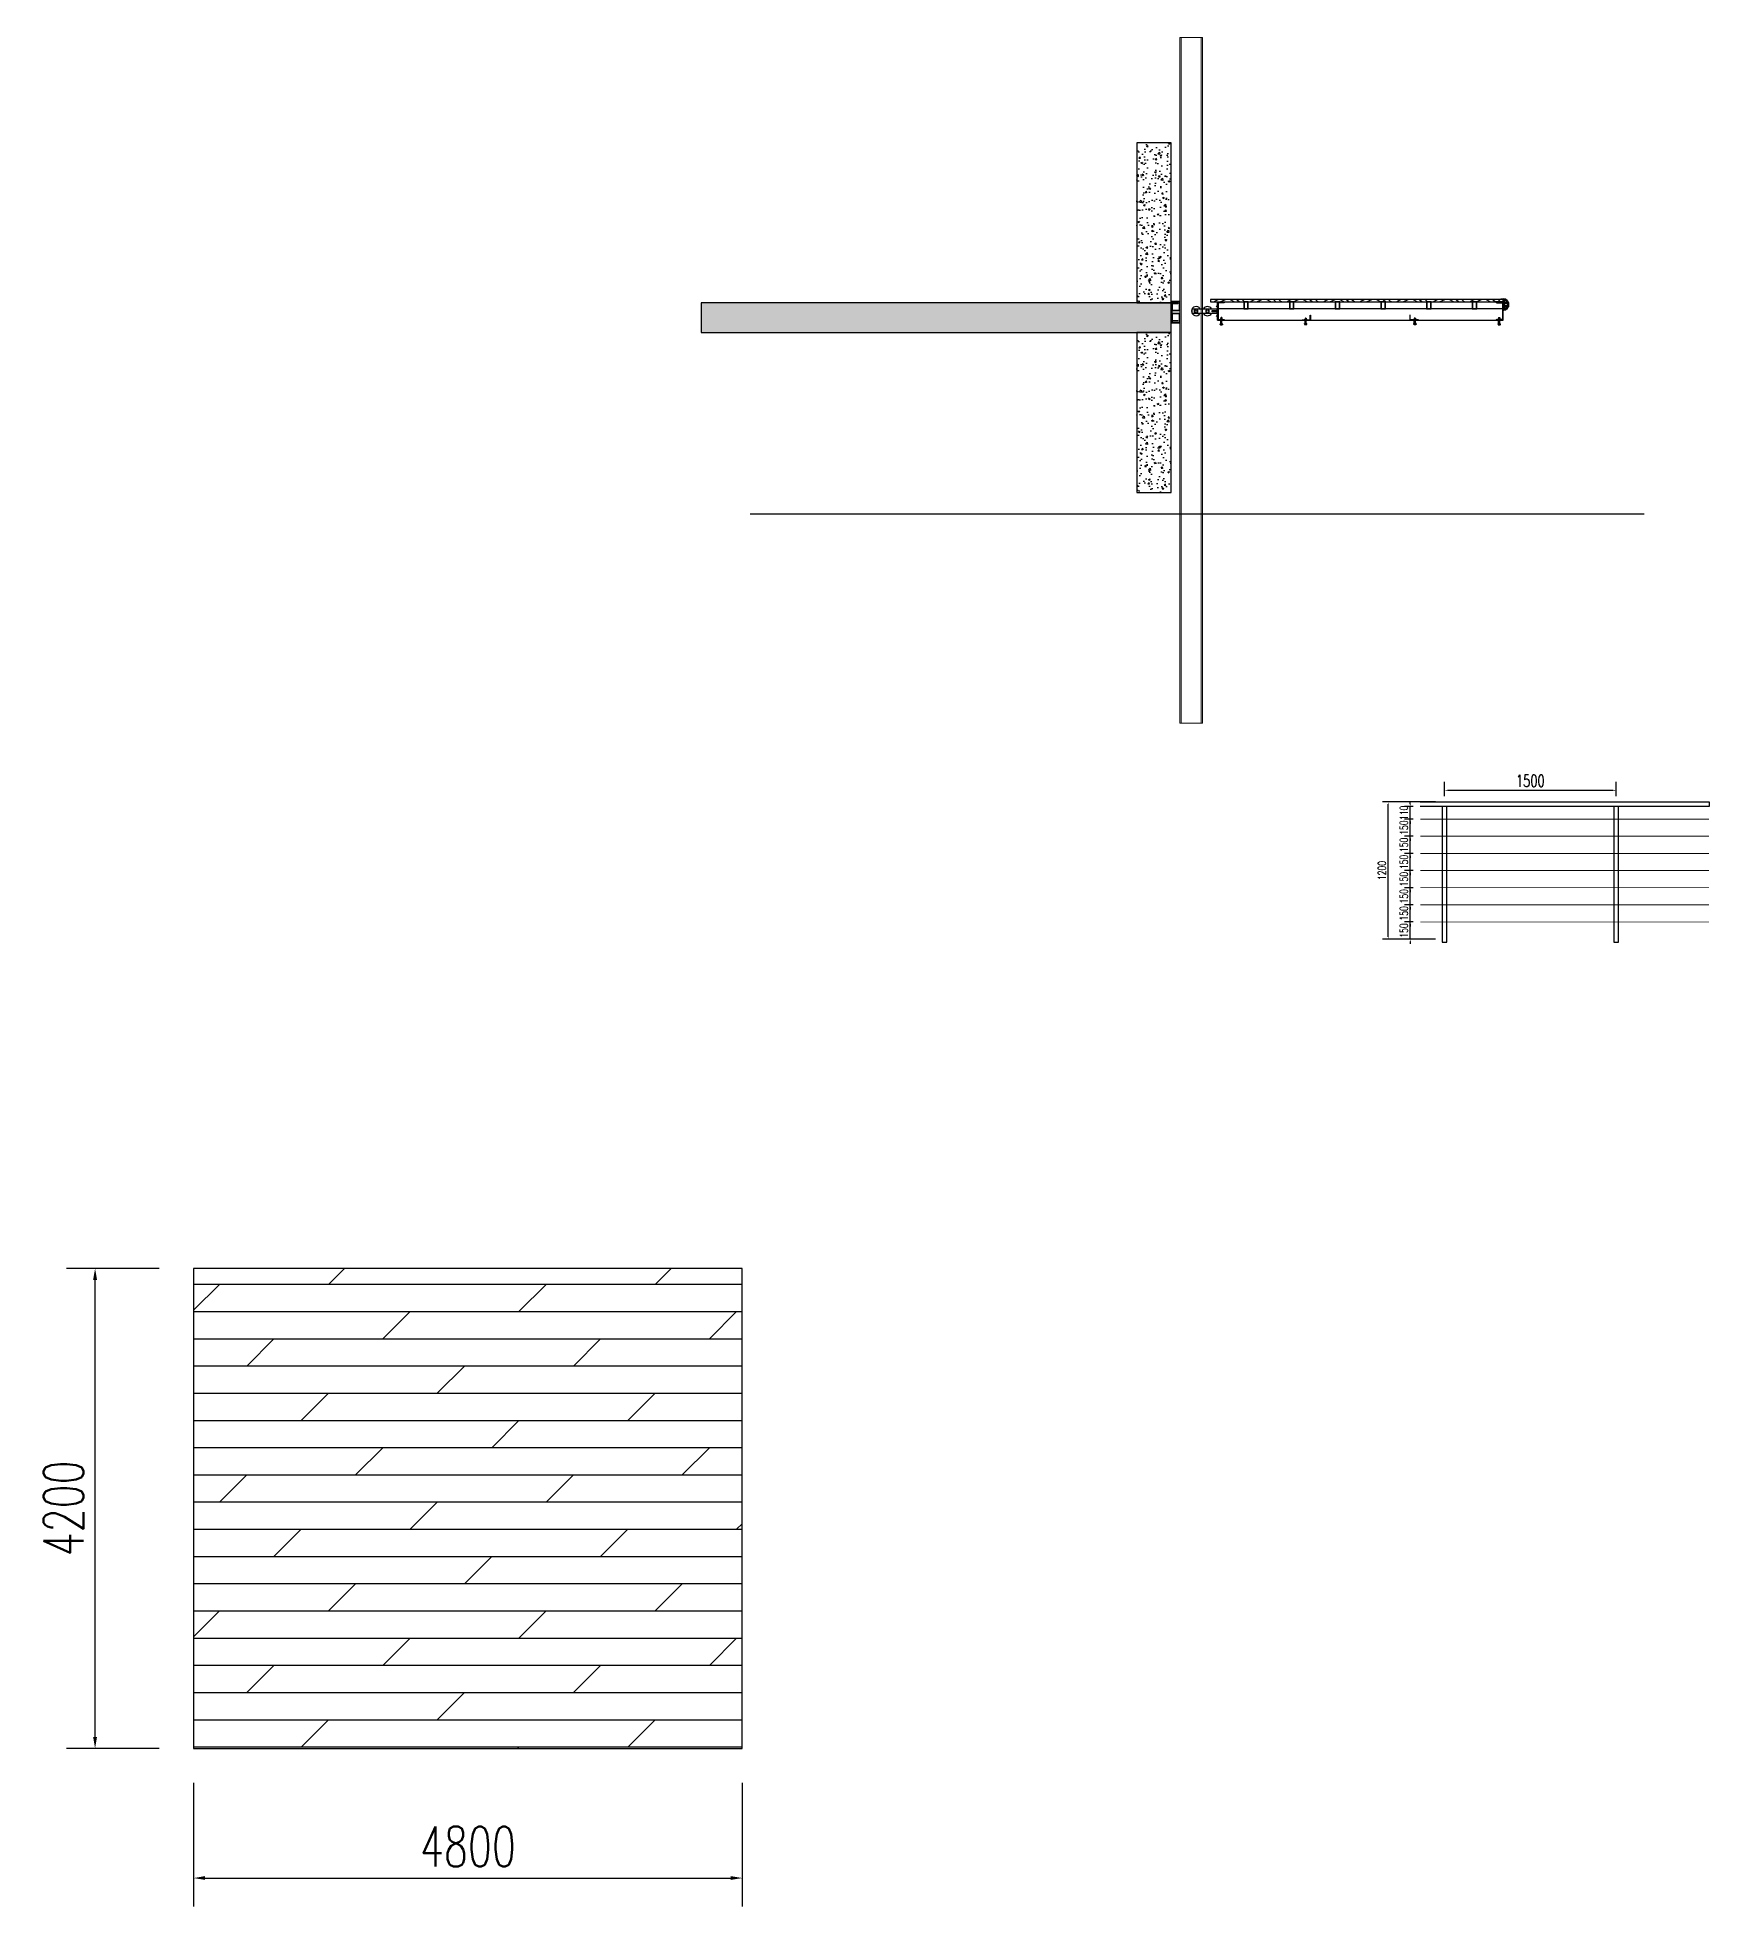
# Model space of a CAD drawing. Header units: millimetres. Extents: x -1871197 to -1180782, y 1281217 to 1543414.
# Drawn here: x -1290259 to -1275628, y 1447202 to 1463556 of the extents above; entities that cross this region are included whole.
import ezdxf

# ---------------------------------------------------------------- set-up
doc = ezdxf.new("R2010")
doc.units = ezdxf.units.MM
doc.header["$LTSCALE"] = 10
doc.layers.get('0').update_dxf_attribs({"linetype": 'CONTINUOUS'})
doc.layers.get('DEFPOINTS').update_dxf_attribs({"linetype": 'CONTINUOUS'})
for name, color, linetype in [('PUB_DIM', 3, 'CONTINUOUS'), ('W-_ANTICOLLISION防撞措施', 6, 'CONTINUOUS'), ('W-MOUNTING固定方式', 5, 'CONTINUOUS'), ('W-PLASTIC_RAILINGS塑木栏杆', 6, 'CONTINUOUS'), ('W-REVETMENT驳岸', 251, 'CONTINUOUS'), ('W-STEEL_FRAME钢架', 3, 'CONTINUOUS'), ('W-STEEL_KEEL钢龙骨', 5, 'CONTINUOUS'), ('W-WOOD_FLOOR木地板', 30, 'CONTINUOUS'), ('WALL', 9, 'CONTINUOUS'), ('螺栓', 146, 'CONTINUOUS'), ('钢', 172, 'CONTINUOUS')]:
    doc.layers.add(name, color=color, linetype=linetype)
doc.layers.add('文字标注', color=7, linetype='CONTINUOUS', lineweight=18)
doc.styles.add('STANDARD_T3', font='simplex.shx', dxfattribs={"width": 0.7, "bigfont": 'gbcbig.shx'})
doc.dimstyles.new('W&&100', dxfattribs={"dimtxt": 350, "dimasz": 100, "dimexe": 250, "dimexo": 300, "dimgap": 100, "dimtad": 1, "dimdec": 0, "dimzin": 0, "dimdsep": 46, "dimtxsty": 'STANDARD_T3', "dimcen": 0.09, "dimclrd": 1, "dimclre": 1, "dimclrt": 7, "dimazin": 2, "dimtfac": 1, "dimtdec": 0, "dimtix": 1, "dimtmove": 2, "dimatfit": 3, "dimfxl": 100, "dimtolj": 1, "dimtzin": 0, "dimarcsym": 0})
doc.dimstyles.new('W&&20', dxfattribs={"dimtxt": 70, "dimasz": 20, "dimexe": 50, "dimexo": 60, "dimgap": 20, "dimtad": 1, "dimdec": 0, "dimzin": 0, "dimdsep": 46, "dimtxsty": 'STANDARD_T3', "dimcen": 0.09, "dimclrd": 1, "dimclre": 1, "dimclrt": 7, "dimazin": 2, "dimtfac": 1, "dimtdec": 0, "dimtix": 1, "dimtmove": 2, "dimatfit": 3, "dimfxl": 100, "dimtolj": 1, "dimtzin": 0, "dimarcsym": 0})
doc.dimstyles.new('W&&30', dxfattribs={"dimtxt": 105, "dimasz": 30, "dimexe": 75, "dimexo": 90, "dimgap": 30, "dimtad": 1, "dimdec": 0, "dimzin": 0, "dimdsep": 46, "dimtxsty": 'STANDARD_T3', "dimcen": 0.09, "dimclrd": 1, "dimclre": 1, "dimclrt": 7, "dimazin": 2, "dimtfac": 1, "dimtdec": 0, "dimtix": 1, "dimtmove": 2, "dimatfit": 3, "dimfxl": 100, "dimtolj": 1, "dimtzin": 0, "dimarcsym": 0})
pattern_1 = [(50, (-2839399.39, -930477.64), (143.4520365, -12.550427), [15, -165]), (355, (-2839399.39, -930477.64), (-27.750267, 150.438427), [12, -132]), (100.4514, (-2839387.43, -930478.68), (115.7018763, 137.8879084), [12.748038, -140.2284224]), (46.1842, (-2839399.39, -930437.64), (213.44821, -33.103803), [22.5, -247.5]), (96.6356, (-2839381.6, -930440.4), (186.932541, 194.823574), [19.122058, -210.3426]), (351.1842, (-2839399.39, -930437.64), (186.932389, 194.82372), [18, -198]), (21, (-2839379.39, -930447.64), (119.3814104, -80.523778), [15, -165]), (326, (-2839379.39, -930447.64), (48.6630664, 145.030009), [12, -132]), (71.4514, (-2839369.44, -930454.35), (168.044526, 64.5060993), [12.748038, -140.2284224]), (37.5, (-2839399.39, -930477.636), (2.4319711, 66.5787708), [0, -130.4, 0, -134, 0, -132.5]), (7.5, (-2839399.39, -930477.636), (52.6139075, 78.8823424), [0, -76.4, 0, -127.4, 0, -50.5]), (327.5, (-2839443.99, -930477.636), (106.7644872, -4.5109743), [0, -50, 0, -156, 0, -207]), (317.5, (-2839463.99, -930477.64), (116.637234, 20.0209965), [0, -65, 0, -103.6, 0, -147])]

# ---------------------------------------------------------------- blocks, each defined once
blk = doc.blocks.new('ls1')
at = {"layer": '螺栓'}
for p, q in [((-3, 0), (-5, -1)), ((-10, -61), (-10, -55)), ((-10, -61), (-9, -62)), ((9, -62), (-9, -62)), ((10, -61), (9, -62)), ((10, -56), (10, -61))]:
    blk.add_line(p, q, dxfattribs=at)
for points in [[(-3, 0), (-3, -9)], [(3, 0), (-3, 0)], [(3, 0), (3, -9)], [(3, 0), (5, -1)], [(10, -14), (-10, -14)], [(-10, -14), (-10, -16)], [(10, -16), (-10, -16)], [(-10, -56), (10, -56), (10, -55), (-10, -55)], [(8, -14), (8, -9), (-8, -9), (-8, -14)], [(8, -56), (-8, -56)], [(-7, -62), (7, -62)], [(-5, -1), (-5, -9)], [(-5, -9), (-5, -14)], [(-5, -56), (-5, -16)], [(-5, -62), (-5, -56)], [(-3, -56), (-3, -16)], [(3, -56), (3, -16)], [(5, -1), (5, -9)], [(5, -14), (5, -9)], [(5, -56), (5, -16)], [(5, -56), (5, -62)], [(10, -16), (10, -14)]]:
    blk.add_lwpolyline(points, dxfattribs=at)
for points in [[(-7, -62), (-7, -62), (-6, -62), (-5, -62)], [(-5, -62), (-2, -61), (2, -61), (5, -62)], [(5, -62), (6, -62), (7, -62), (7, -62)]]:
    blk.add_open_spline(points, degree=3, dxfattribs=at)
blk = doc.blocks.new('ls2')
at = {"layer": '螺栓'}
for p, q in [((3, 0), (5, -1)), ((-10, -51), (-10, -56)), ((-10, -56), (-9, -57)), ((-9, -57), (9, -57)), ((10, -56), (9, -57)), ((10, -56), (10, -49))]:
    blk.add_line(p, q, dxfattribs=at)
for points in [[(-3, 0), (-5, -1)], [(-3, 0), (-3, -9)], [(-3, 0), (3, 0)], [(3, 0), (3, -9)], [(-10, -14), (10, -14)], [(-10, -16), (-10, -14)], [(-10, -16), (10, -16)], [(10, -51), (-10, -51), (-10, -49), (10, -49)], [(-8, -14), (-8, -9), (8, -9), (8, -14)], [(-8, -51), (8, -51)], [(7, -57), (-7, -57)], [(-5, -1), (-5, -9)], [(-5, -14), (-5, -9)], [(-5, -51), (-5, -16)], [(-5, -51), (-5, -57)], [(-3, -51), (-3, -16)], [(3, -51), (3, -16)], [(5, -1), (5, -9)], [(5, -9), (5, -14)], [(5, -51), (5, -16)], [(5, -57), (5, -51)], [(10, -14), (10, -16)]]:
    blk.add_lwpolyline(points, dxfattribs=at)
for points in [[(-5, -57), (-6, -56), (-7, -56), (-7, -56)], [(5, -57), (2, -56), (-2, -56), (-5, -57)], [(7, -56), (7, -56), (6, -56), (5, -57)]]:
    blk.add_open_spline(points, degree=3, dxfattribs=at)
blk = doc.blocks.new('*U59')
at = {"layer": 'W-STEEL_KEEL钢龙骨'}
for points in [[(-20, 30), (-20, -30), (20, -30), (20, 30)], [(-17, 27), (-17, -27), (17, -27), (17, 27)]]:
    blk.add_lwpolyline(points, close=True, dxfattribs=at)
blk = doc.blocks.new('*U60')
at = {"layer": 'W-STEEL_FRAME钢架', "color": 0, "linetype": 'ByBlock', "lineweight": -2, "transparency": 16777216}
for p in [(0, 0), (400, 0), (800, 0), (1200, 0), (1600, 0), (2000, 0)]:
    blk.add_blockref('*U59', p, dxfattribs=at)
blk = doc.blocks.new('huz')
at = {"layer": '钢'}
h = blk.add_hatch(color=256, dxfattribs=at)
h.dxf.hatch_style = 2
h.paths.add_polyline_path([(187, 10), (187, 0), (177, 0)])
h = blk.add_hatch(color=256, dxfattribs=at)
h.dxf.hatch_style = 2
h.paths.add_polyline_path([(187, -90), (187, -80), (177, -80)])
at = {"layer": 'PUB_DIM', "elevation": 0}
blk.add_lwpolyline([(142, -35), (182, -35), (182, -45), (142, -45)], close=True, dxfattribs=at)
at = {"layer": '钢', "lineweight": 0}
for points in [[(187, 10), (187, 0), (177, 0), (187, 10)], [(187, 10), (187, 0), (177, 0), (187, 10)], [(187, -90), (187, -80), (177, -80), (187, -90)], [(187, -90), (187, -80), (177, -80), (187, -90)]]:
    blk.add_lwpolyline(points, dxfattribs=at)
at = {"layer": '钢', "lineweight": 13}
for points in [[(187, 0), (177, 0), (187, 10), (187, 0)], [(187, -80), (177, -80), (187, -90), (187, -80)]]:
    blk.add_lwpolyline(points, dxfattribs=at)
at = {"layer": '钢'}
for points in [[(-33, -60), (-33, -20), (182, -20), (182, -60)], [(0, -57), (15, -49), (15, -31), (0, -23), (-15, -31), (-15, -49)], [(100, -57), (115, -49), (115, -31), (100, -23), (85, -31), (85, -49)]]:
    blk.add_lwpolyline(points, close=True, dxfattribs=at)
for centre in [(0, -40), (100, -40)]:
    blk.add_circle(centre, 11, dxfattribs=at)
for centre, start, end in [((0, -40), 30, 330), ((100, -40), 30, 150), ((100, -40), 210, 330)]:
    blk.add_arc(centre, 40, start, end, dxfattribs=at)
blk = doc.blocks.new('fzt')
at = {"layer": 'W-_ANTICOLLISION防撞措施'}
h = blk.add_hatch(dxfattribs=at)
h.set_pattern_fill('橡胶', color=256, scale=2)
h.set_pattern_definition([(45, (-674363.89, -1918351.2674), (-5.000000133, 5.000000133), []), (135, (-674352.758, -1918351.2674), (-5.000000133, -5.000000133), [1.6, -5.471068])])
h.paths.add_polyline_path([(20, -100, 1), (20, 0)])
h.paths.add_polyline_path([(30, -11, -0.201283), (55, -30), (30, -30)], flags=16)
h.paths.add_polyline_path([(30, -40), (59, -40, -0.127017), (59, -60), (30, -60)], flags=16)
h.paths.add_polyline_path([(30, -70), (55, -70, -0.201283), (30, -89)], flags=16)
for p, q in [((0, -5), (4, 0)), ((0, -3), (2, 0)), ((3, -5), (7, 0)), ((6, -5), (10, 0)), ((9, -5), (13, 0)), ((12, -5), (16, 0)), ((16, -5), (20, 0)), ((20, 0), (20, -100)), ((22, 0), (22, 0)), ((1, -2), (1, -1)), ((1, -4), (1, -4)), ((3, -1), (4, -2)), ((3, -3), (5, -4)), ((8, -2), (9, -3)), ((9, -4), (10, -5)), ((11, -1), (12, -2)), ((13, -3), (14, -4)), ((17, -3), (17, -4)), ((18, -5), (20, -3)), ((19, 0), (20, -1)), ((19, -4), (19, -4)), ((30, -11), (30, -30)), ((30, -30), (55, -30)), ((30, -40), (59, -40)), ((30, -40), (30, -60)), ((30, -60), (59, -60)), ((30, -70), (55, -70)), ((30, -70), (30, -89))]:
    blk.add_line(p, q, dxfattribs=at)
blk.add_lwpolyline([(20, -5), (0, -5), (0, 0), (20, 0)], close=True, dxfattribs=at)
for radius, start, end in [(50, 270, 90), (40, 30, 75.5225), (40, 284.4775, 330), (40, 345.5225, 14.4775)]:
    blk.add_arc((20, -50), radius, start, end, dxfattribs=at)
blk = doc.blocks.new('*D226')
at = {"layer": 'DEFPOINTS', "color": 0, "transparency": 16777216}
for p in [(-1278440, 1456867), (-1277967, 1456867, 0), (-1277967, 1455667, 0)]:
    blk.add_point(p, dxfattribs=at)
at = {"layer": 'W-PLASTIC_RAILINGS塑木栏杆', "color": 1, "lineweight": -2, "transparency": 16777216}
for p, q in [((-1278027, 1456867), (-1278490, 1456867)), ((-1278440, 1455687), (-1278440, 1456847)), ((-1278027, 1455667), (-1278490, 1455667))]:
    blk.add_line(p, q, dxfattribs=at)
at = {"layer": 'W-PLASTIC_RAILINGS塑木栏杆', "color": 1, "transparency": 16777216}
for points in [[(-1278443, 1456847), (-1278437, 1456847), (-1278440, 1456867)], [(-1278443, 1455687), (-1278437, 1455687), (-1278440, 1455667)]]:
    blk.add_solid(points, dxfattribs=at)
at = {"layer": 'W-PLASTIC_RAILINGS塑木栏杆', "color": 7, "transparency": 16777216, "insert": (-1278495, 1456267), "char_height": 70, "attachment_point": 5, "rotation": 90, "style": 'STANDARD_T3'}
blk.add_mtext('\\A1;1200', dxfattribs=at)
blk = doc.blocks.new('*D227')
at = {"layer": 'DEFPOINTS', "color": 0, "transparency": 16777216}
for p in [(-1276447, 1456969), (-1277947, 1456827, 0), (-1276447, 1456827, 0)]:
    blk.add_point(p, dxfattribs=at)
at = {"layer": 'W-REVETMENT驳岸', "color": 1, "lineweight": -2, "transparency": 16777216}
for p, q in [((-1277947, 1456917), (-1277947, 1457044)), ((-1276447, 1456917), (-1276447, 1457044)), ((-1277917, 1456969), (-1276477, 1456969))]:
    blk.add_line(p, q, dxfattribs=at)
at = {"layer": 'W-REVETMENT驳岸', "color": 1, "transparency": 16777216}
for points in [[(-1277917, 1456974), (-1277917, 1456964), (-1277947, 1456969)], [(-1276477, 1456974), (-1276477, 1456964), (-1276447, 1456969)]]:
    blk.add_solid(points, dxfattribs=at)
at = {"layer": 'W-REVETMENT驳岸', "color": 7, "transparency": 16777216, "insert": (-1277197, 1457052), "char_height": 105, "attachment_point": 5, "style": 'STANDARD_T3'}
blk.add_mtext('\\A1;1500', dxfattribs=at)
blk = doc.blocks.new('*U218')
at = {"layer": 'W-PLASTIC_RAILINGS塑木栏杆', "color": 5, "const_width": 8}
blk.add_lwpolyline([(-1264, 0), (1264, 0)], dxfattribs=at)
blk = doc.blocks.new('*U219')
at = {"color": 0, "linetype": 'ByBlock', "lineweight": -2, "transparency": 16777216}
for p in [(0, 900), (0, 750), (0, 600), (0, 450), (0, 300), (0, 150), (0, 0)]:
    blk.add_blockref('*U218', p, dxfattribs=at)
blk = doc.blocks.new('*D220')
at = {"layer": 'DEFPOINTS', "color": 0, "transparency": 16777216}
for p in [(-1278248, 1455817), (-1278161, 1455817), (-1278161, 1455667)]:
    blk.add_point(p, dxfattribs=at)
at = {"layer": 'W-PLASTIC_RAILINGS塑木栏杆', "color": 1, "lineweight": -2, "transparency": 16777216}
for p, q in [((-1278248, 1455837), (-1278248, 1455857)), ((-1278221, 1455817), (-1278298, 1455817)), ((-1278248, 1455667), (-1278248, 1455817)), ((-1278221, 1455667), (-1278298, 1455667)), ((-1278248, 1455647), (-1278248, 1455627))]:
    blk.add_line(p, q, dxfattribs=at)
at = {"layer": 'W-PLASTIC_RAILINGS塑木栏杆', "color": 1, "transparency": 16777216}
for points in [[(-1278251, 1455837), (-1278244, 1455837), (-1278248, 1455817)], [(-1278251, 1455647), (-1278244, 1455647), (-1278248, 1455667)]]:
    blk.add_solid(points, dxfattribs=at)
at = {"layer": 'W-PLASTIC_RAILINGS塑木栏杆', "color": 7, "transparency": 16777216, "insert": (-1278303, 1455742), "char_height": 70, "attachment_point": 5, "rotation": 90, "style": 'STANDARD_T3'}
blk.add_mtext('\\A1;150', dxfattribs=at)
blk = doc.blocks.new('*D228')
at = {"layer": 'DEFPOINTS', "color": 0, "transparency": 16777216}
for p in [(-1278248, 1455967), (-1278161, 1455967, 0), (-1278161, 1455817, 0)]:
    blk.add_point(p, dxfattribs=at)
at = {"layer": 'W-PLASTIC_RAILINGS塑木栏杆', "color": 1, "lineweight": -2, "transparency": 16777216}
for p, q in [((-1278221, 1455967), (-1278298, 1455967)), ((-1278248, 1455987), (-1278248, 1456007)), ((-1278248, 1455817), (-1278248, 1455967)), ((-1278221, 1455817), (-1278298, 1455817)), ((-1278248, 1455797), (-1278248, 1455777))]:
    blk.add_line(p, q, dxfattribs=at)
at = {"layer": 'W-PLASTIC_RAILINGS塑木栏杆', "color": 1, "transparency": 16777216}
for points in [[(-1278251, 1455987), (-1278244, 1455987), (-1278248, 1455967)], [(-1278251, 1455797), (-1278244, 1455797), (-1278248, 1455817)]]:
    blk.add_solid(points, dxfattribs=at)
at = {"layer": 'W-PLASTIC_RAILINGS塑木栏杆', "color": 7, "transparency": 16777216, "insert": (-1278303, 1455892), "char_height": 70, "attachment_point": 5, "rotation": 90, "style": 'STANDARD_T3'}
blk.add_mtext('\\A1;150', dxfattribs=at)
blk = doc.blocks.new('*D229')
at = {"layer": 'DEFPOINTS', "color": 0, "transparency": 16777216}
for p in [(-1278248, 1456117), (-1278161, 1456117, 0), (-1278161, 1455967, 0)]:
    blk.add_point(p, dxfattribs=at)
at = {"layer": 'W-PLASTIC_RAILINGS塑木栏杆', "color": 1, "lineweight": -2, "transparency": 16777216}
for p, q in [((-1278221, 1456117), (-1278298, 1456117)), ((-1278248, 1456137), (-1278248, 1456157)), ((-1278248, 1455967), (-1278248, 1456117)), ((-1278221, 1455967), (-1278298, 1455967)), ((-1278248, 1455947), (-1278248, 1455927))]:
    blk.add_line(p, q, dxfattribs=at)
at = {"layer": 'W-PLASTIC_RAILINGS塑木栏杆', "color": 1, "transparency": 16777216}
for points in [[(-1278251, 1456137), (-1278244, 1456137), (-1278248, 1456117)], [(-1278251, 1455947), (-1278244, 1455947), (-1278248, 1455967)]]:
    blk.add_solid(points, dxfattribs=at)
at = {"layer": 'W-PLASTIC_RAILINGS塑木栏杆', "color": 7, "transparency": 16777216, "insert": (-1278303, 1456042), "char_height": 70, "attachment_point": 5, "rotation": 90, "style": 'STANDARD_T3'}
blk.add_mtext('\\A1;150', dxfattribs=at)
blk = doc.blocks.new('*D221')
at = {"layer": 'DEFPOINTS', "color": 0, "transparency": 16777216}
for p in [(-1278248, 1456267), (-1278161, 1456267, 0), (-1278161, 1456117, 0)]:
    blk.add_point(p, dxfattribs=at)
at = {"layer": 'W-PLASTIC_RAILINGS塑木栏杆', "color": 1, "lineweight": -2, "transparency": 16777216}
for p, q in [((-1278221, 1456267), (-1278298, 1456267)), ((-1278248, 1456287), (-1278248, 1456307)), ((-1278248, 1456117), (-1278248, 1456267)), ((-1278221, 1456117), (-1278298, 1456117)), ((-1278248, 1456097), (-1278248, 1456077))]:
    blk.add_line(p, q, dxfattribs=at)
at = {"layer": 'W-PLASTIC_RAILINGS塑木栏杆', "color": 1, "transparency": 16777216}
for points in [[(-1278251, 1456287), (-1278244, 1456287), (-1278248, 1456267)], [(-1278251, 1456097), (-1278244, 1456097), (-1278248, 1456117)]]:
    blk.add_solid(points, dxfattribs=at)
at = {"layer": 'W-PLASTIC_RAILINGS塑木栏杆', "color": 7, "transparency": 16777216, "insert": (-1278303, 1456192), "char_height": 70, "attachment_point": 5, "rotation": 90, "style": 'STANDARD_T3'}
blk.add_mtext('\\A1;150', dxfattribs=at)
blk = doc.blocks.new('*D222')
at = {"layer": 'DEFPOINTS', "color": 0, "transparency": 16777216}
for p in [(-1278248, 1456417), (-1278161, 1456417, 0), (-1278161, 1456267, 0)]:
    blk.add_point(p, dxfattribs=at)
at = {"layer": 'W-PLASTIC_RAILINGS塑木栏杆', "color": 1, "lineweight": -2, "transparency": 16777216}
for p, q in [((-1278221, 1456417), (-1278298, 1456417)), ((-1278248, 1456437), (-1278248, 1456457)), ((-1278248, 1456267), (-1278248, 1456417)), ((-1278221, 1456267), (-1278298, 1456267)), ((-1278248, 1456247), (-1278248, 1456227))]:
    blk.add_line(p, q, dxfattribs=at)
at = {"layer": 'W-PLASTIC_RAILINGS塑木栏杆', "color": 1, "transparency": 16777216}
for points in [[(-1278251, 1456437), (-1278244, 1456437), (-1278248, 1456417)], [(-1278251, 1456247), (-1278244, 1456247), (-1278248, 1456267)]]:
    blk.add_solid(points, dxfattribs=at)
at = {"layer": 'W-PLASTIC_RAILINGS塑木栏杆', "color": 7, "transparency": 16777216, "insert": (-1278303, 1456342), "char_height": 70, "attachment_point": 5, "rotation": 90, "style": 'STANDARD_T3'}
blk.add_mtext('\\A1;150', dxfattribs=at)
blk = doc.blocks.new('*D223')
at = {"layer": 'DEFPOINTS', "color": 0, "transparency": 16777216}
for p in [(-1278248, 1456567), (-1278161, 1456567, 0), (-1278161, 1456417, 0)]:
    blk.add_point(p, dxfattribs=at)
at = {"layer": 'W-PLASTIC_RAILINGS塑木栏杆', "color": 1, "lineweight": -2, "transparency": 16777216}
for p, q in [((-1278221, 1456567), (-1278298, 1456567)), ((-1278248, 1456587), (-1278248, 1456607)), ((-1278248, 1456417), (-1278248, 1456567)), ((-1278221, 1456417), (-1278298, 1456417)), ((-1278248, 1456397), (-1278248, 1456377))]:
    blk.add_line(p, q, dxfattribs=at)
at = {"layer": 'W-PLASTIC_RAILINGS塑木栏杆', "color": 1, "transparency": 16777216}
for points in [[(-1278251, 1456587), (-1278244, 1456587), (-1278248, 1456567)], [(-1278251, 1456397), (-1278244, 1456397), (-1278248, 1456417)]]:
    blk.add_solid(points, dxfattribs=at)
at = {"layer": 'W-PLASTIC_RAILINGS塑木栏杆', "color": 7, "transparency": 16777216, "insert": (-1278303, 1456492), "char_height": 70, "attachment_point": 5, "rotation": 90, "style": 'STANDARD_T3'}
blk.add_mtext('\\A1;150', dxfattribs=at)
blk = doc.blocks.new('*D224')
at = {"layer": 'DEFPOINTS', "color": 0, "transparency": 16777216}
for p in [(-1278248, 1456717), (-1278161, 1456717, 0), (-1278161, 1456567, 0)]:
    blk.add_point(p, dxfattribs=at)
at = {"layer": 'W-PLASTIC_RAILINGS塑木栏杆', "color": 1, "lineweight": -2, "transparency": 16777216}
for p, q in [((-1278221, 1456717), (-1278298, 1456717)), ((-1278248, 1456737), (-1278248, 1456757)), ((-1278248, 1456567), (-1278248, 1456717)), ((-1278221, 1456567), (-1278298, 1456567)), ((-1278248, 1456547), (-1278248, 1456527))]:
    blk.add_line(p, q, dxfattribs=at)
at = {"layer": 'W-PLASTIC_RAILINGS塑木栏杆', "color": 1, "transparency": 16777216}
for points in [[(-1278251, 1456737), (-1278244, 1456737), (-1278248, 1456717)], [(-1278251, 1456547), (-1278244, 1456547), (-1278248, 1456567)]]:
    blk.add_solid(points, dxfattribs=at)
at = {"layer": 'W-PLASTIC_RAILINGS塑木栏杆', "color": 7, "transparency": 16777216, "insert": (-1278303, 1456642), "char_height": 70, "attachment_point": 5, "rotation": 90, "style": 'STANDARD_T3'}
blk.add_mtext('\\A1;150', dxfattribs=at)
blk = doc.blocks.new('*D225')
at = {"layer": 'DEFPOINTS', "color": 0, "transparency": 16777216}
for p in [(-1278248, 1456827), (-1278161, 1456827, 0), (-1278161, 1456717, 0)]:
    blk.add_point(p, dxfattribs=at)
at = {"layer": 'W-PLASTIC_RAILINGS塑木栏杆', "color": 1, "lineweight": -2, "transparency": 16777216}
for p, q in [((-1278248, 1456847), (-1278248, 1456867)), ((-1278221, 1456827), (-1278298, 1456827)), ((-1278221, 1456717), (-1278298, 1456717)), ((-1278248, 1456717), (-1278248, 1456827)), ((-1278248, 1456697), (-1278248, 1456677))]:
    blk.add_line(p, q, dxfattribs=at)
at = {"layer": 'W-PLASTIC_RAILINGS塑木栏杆', "color": 1, "transparency": 16777216}
for points in [[(-1278251, 1456847), (-1278244, 1456847), (-1278248, 1456827)], [(-1278251, 1456697), (-1278244, 1456697), (-1278248, 1456717)]]:
    blk.add_solid(points, dxfattribs=at)
at = {"layer": 'W-PLASTIC_RAILINGS塑木栏杆', "color": 7, "transparency": 16777216, "insert": (-1278303, 1456772), "char_height": 70, "attachment_point": 5, "rotation": 90, "style": 'STANDARD_T3'}
blk.add_mtext('\\A1;110', dxfattribs=at)
blk = doc.blocks.new('*D389')
at = {"layer": 'DEFPOINTS', "color": 0, "transparency": 16777216}
for p in [(-1288892, 1448586), (-1284092, 1448586), (-1284092, 1447452)]:
    blk.add_point(p, dxfattribs=at)
at = {"layer": '文字标注', "color": 1, "lineweight": -2, "transparency": 16777216}
for p, q in [((-1288892, 1448286), (-1288892, 1447202)), ((-1284092, 1448286), (-1284092, 1447202)), ((-1288792, 1447452), (-1284192, 1447452))]:
    blk.add_line(p, q, dxfattribs=at)
at = {"layer": '文字标注', "color": 1, "transparency": 16777216}
for points in [[(-1288792, 1447469), (-1288792, 1447436), (-1288892, 1447452)], [(-1284192, 1447469), (-1284192, 1447436), (-1284092, 1447452)]]:
    blk.add_solid(points, dxfattribs=at)
at = {"layer": '文字标注', "color": 7, "transparency": 16777216, "insert": (-1286492, 1447727), "char_height": 350, "attachment_point": 5, "style": 'STANDARD_T3'}
blk.add_mtext('\\A1;4800', dxfattribs=at)
blk = doc.blocks.new('*D390')
at = {"layer": 'DEFPOINTS', "color": 0, "transparency": 16777216}
for p in [(-1289754, 1452786), (-1288892, 1452786), (-1288892, 1448586)]:
    blk.add_point(p, dxfattribs=at)
at = {"layer": '文字标注', "color": 1, "lineweight": -2, "transparency": 16777216}
for p, q in [((-1289192, 1452786), (-1290004, 1452786)), ((-1289754, 1448686), (-1289754, 1452686)), ((-1289192, 1448586), (-1290004, 1448586))]:
    blk.add_line(p, q, dxfattribs=at)
at = {"layer": '文字标注', "color": 1, "transparency": 16777216}
for points in [[(-1289771, 1452686), (-1289737, 1452686), (-1289754, 1452786)], [(-1289771, 1448686), (-1289737, 1448686), (-1289754, 1448586)]]:
    blk.add_solid(points, dxfattribs=at)
at = {"layer": '文字标注', "color": 7, "transparency": 16777216, "insert": (-1290029, 1450686), "char_height": 350, "attachment_point": 5, "rotation": 90, "style": 'STANDARD_T3'}
blk.add_mtext('\\A1;4200', dxfattribs=at)

msp = doc.modelspace()

# ---------------------------------------------------------------- hatches: boundary and pattern name
at = {"layer": 'W-WOOD_FLOOR木地板'}
h = msp.add_hatch(dxfattribs=at)
h.set_pattern_fill('木纹01', color=256, scale=80)
h.set_pattern_definition([(0, (-2873910.8, -941486.5), (320, 320), [16, -304]), (0, (-2874134.8, -941454.5), (320, 320), [32, -288]), (0, (-2873926.8, -941438.5), (320, 320), [16, -304]), (0, (-2874118.8, -941406.5), (320, 320), [16, -304]), (0, (-2873926.8, -941390.5), (320, 320), [16, -304]), (0, (-2874102.8, -941374.5), (320, 320), [16, -304]), (0, (-2873926.8, -941358.5), (320, 320), [16, -304]), (0, (-2874102.8, -941326.5), (320, 320), [16, -176, 16, -112]), (0, (-2874102.8, -941294.5), (320, 320), [32, -160, 16, -112]), (0, (-2874118.8, -941246.5), (320, 320), [16, -48, 16, -128, 16, -96]), (0, (-2874134.8, -941214.5), (320, 320), [16, -64, 32, -208]), (0, (-2873926.8, -941198.5), (320, 320), [16, -304]), (0, (-2874134.8, -941182.5), (320, 320), [16, -80, 16, -208]), (45, (-2874166.8, -941486.5), (0, 320), [45.25472, -407.29362]), (45, (-2873894.8, -941486.5), (0, 320), [90.509664, -362.038676]), (45, (-2873894.8, -941326.5), (0, 320), [22.6272, -429.92114]), (45, (-2874166.8, -941294.5), (0, 320), [67.88224, -384.6661]), (45, (-2873894.8, -941294.5), (0, 320), [113.137088, -339.411252]), (45, (-2873894.8, -941246.5), (0, 320), [67.88224, -384.6661]), (315, (-2873958.8, -941214.5), (320, -7e-14), [22.6272, -429.92114]), (315, (-2874070.8, -941470.5), (320, -7e-14), [45.25472, -407.29362]), (315, (-2874054.8, -941342.5), (320, -7e-14), [45.25472, -407.29362]), (315, (-2873958.8, -941406.5), (320, -7e-14), [45.25472, -407.29362]), (315, (-2873974.8, -941278.5), (320, -7e-14), [45.25472, -407.29362]), (315, (-2873958.8, -941246.5), (320, -7e-14), [67.88224, -384.6661]), (315, (-2874038.8, -941438.5), (320, -7e-14), [67.88224, -384.6661]), (315, (-2873990.8, -941422.5), (320, -7e-14), [67.88224, -384.6661]), (315, (-2874038.8, -941310.5), (320, -7e-14), [67.88224, -384.6661]), (315, (-2874006.8, -941294.5), (320, -7e-14), [67.88224, -384.6661]), (26.565051, (-2874150.8, -941422.5), (320, 1e-07), [35.777085, -679.764666]), (26.565051, (-2873910.8, -941438.5), (320, 1e-07), [143.108352, -572.4334]), (26.565051, (-2873910.8, -941390.5), (320, 1e-07), [143.108352, -572.4334]), (26.565051, (-2873910.8, -941358.5), (320, 1e-07), [143.10848, -214.4, 71.5552, -286.478073]), (26.565051, (-2873878.8, -941310.5), (320, 1e-07), [35.777085, -679.764666]), (26.565051, (-2874166.8, -941198.5), (320, 1e-07), [35.777085, -679.764666]), (26.565051, (-2873910.8, -941198.5), (320, 1e-07), [71.554176, -643.987577]), (333.434949, (-2873990.8, -941486.5), (320, -1e-07), [71.554176, -643.987577]), (333.434949, (-2874102.8, -941406.5), (320, -1e-07), [71.554176, -643.987577]), (333.434949, (-2874102.8, -941454.5), (320, -1e-07), [35.777085, -679.763577]), (333.434949, (-2874086.8, -941374.5), (320, -1e-07), [107.331264, -608.21049]), (333.434949, (-2874022.8, -941374.5), (320, -1e-07), [71.554176, -643.987577]), (333.434949, (-2873990.8, -941358.5), (320, -1e-07), [71.554176, -643.987577]), (333.434949, (-2874086.8, -941326.5), (320, -1e-07), [35.777085, -679.763577]), (333.434949, (-2874070.8, -941294.5), (320, -1e-07), [35.777085, -679.763577]), (333.434949, (-2873942.8, -941230.5), (320, -1e-07), [35.777085, -679.763577]), (333.434949, (-2873958.8, -941342.5), (320, -1e-07), [35.777085, -679.763577]), (333.434949, (-2874102.8, -941246.5), (320, -1e-07), [107.331264, -608.21049]), (333.434949, (-2874118.8, -941214.5), (320, -1e-07), [71.554176, -643.987577]), (333.434949, (-2873942.8, -941310.5), (320, -1e-07), [35.776, -321.984, 35.776, -322.005753]), (333.434949, (-2874038.8, -941246.5), (320, -1e-07), [71.554176, -643.987577]), (333.434949, (-2874022.8, -941214.5), (320, -1e-07), [71.554176, -643.987577]), (333.434949, (-2874118.8, -941182.5), (320, -1e-07), [71.554176, -643.987577]), (333.434949, (-2874022.8, -941182.5), (320, -1e-07), [71.554176, -643.987577])])
h.paths.add_polyline_path([(-1279994.7, 1461264.5), (-1279994.7, 1461241.5), (-1277434.7, 1461241.5), (-1277434.7, 1461264.5)])
h = msp.add_hatch(dxfattribs=at)
h.set_pattern_fill('DOLMIT', color=256, scale=300)
h.set_pattern_definition([(0, (-2900993.28, -1010255.28), (0, 238.122618), []), (45, (-2900993.3, -1010255.3), (-476.24491, 476.24491), [336.75638, -673.512])])
h.paths.add_polyline_path([(-1288892, 1448586.2), (-1284092, 1448586.2), (-1284092, 1452786.2), (-1288892, 1452786.2)])
at = {"layer": 'WALL'}
h = msp.add_hatch(dxfattribs=at)
h.set_pattern_fill('混凝土', color=256, scale=20)
h.set_pattern_definition(pattern_1)
h.paths.add_polyline_path([(-1280640.6, 1461233), (-1280340.6, 1461233), (-1280340.6, 1462633), (-1280640.6, 1462633)])
h = msp.add_hatch(dxfattribs=at)
h.set_pattern_fill('混凝土', color=256, scale=20)
h.set_pattern_definition(pattern_1)
h.paths.add_polyline_path([(-1280340.6, 1461233), (-1284451.1, 1461233), (-1284451.1, 1460974.2), (-1280340.6, 1460974.2)])
h = msp.add_hatch(dxfattribs=at)
h.set_pattern_fill('混凝土', color=256, scale=20)
h.set_pattern_definition([(50, (-2839399.39, -932136.46), (143.4520365, -12.550427), [15, -165]), (355, (-2839399.39, -932136.46), (-27.750267, 150.438427), [12, -132]), (100.4514, (-2839387.43, -932137.51), (115.7018763, 137.8879084), [12.748038, -140.2284224]), (46.1842, (-2839399.39, -932096.46), (213.44821, -33.103803), [22.5, -247.5]), (96.6356, (-2839381.6, -932099.22), (186.932541, 194.823574), [19.122058, -210.3426]), (351.1842, (-2839399.39, -932096.46), (186.932389, 194.82372), [18, -198]), (21, (-2839379.39, -932106.46), (119.3814104, -80.523778), [15, -165]), (326, (-2839379.39, -932106.46), (48.6630664, 145.030009), [12, -132]), (71.4514, (-2839369.44, -932113.17), (168.044526, 64.5060993), [12.748038, -140.2284224]), (37.5, (-2839399.39, -932136.46), (2.4319711, 66.5787708), [0, -130.4, 0, -134, 0, -132.5]), (7.5, (-2839399.39, -932136.46), (52.6139075, 78.8823424), [0, -76.4, 0, -127.4, 0, -50.5]), (327.5, (-2839443.99, -932136.46), (106.7644872, -4.5109743), [0, -50, 0, -156, 0, -207]), (317.5, (-2839463.99, -932136.46), (116.637234, 20.0209965), [0, -65, 0, -103.6, 0, -147])])
h.paths.add_polyline_path([(-1280640.6, 1459574.2), (-1280340.6, 1459574.2), (-1280340.6, 1460974.2), (-1280640.6, 1460974.2)])

# ---------------------------------------------------------------- linework, layer by layer
at = {"lineweight": 13}
for points in [[(-1280264.1, 1463556.4), (-1280064.3, 1463556.4), (-1280064.3, 1457556.4), (-1280264.1, 1457556.4), (-1280264.1, 1463556.4)], [(-1280252.2, 1463556.4), (-1280076.2, 1463556.4), (-1280076.2, 1457556.4), (-1280252.2, 1457556.4), (-1280252.2, 1463556.4)]]:
    msp.add_lwpolyline(points, dxfattribs=at)
at = {"layer": 'W-MOUNTING固定方式'}
for points in [[(-1279122.1, 1461126.5), (-1279119.1, 1461126.5), (-1279119.1, 1461081.5), (-1279194.1, 1461081.5), (-1279194.1, 1461084.5), (-1279191.1, 1461084.5), (-1279122.1, 1461084.5), (-1279122.1, 1461123.5)], [(-1278247.4, 1461126.5), (-1278250.4, 1461126.5), (-1278250.4, 1461081.5), (-1278175.4, 1461081.5), (-1278175.4, 1461084.5), (-1278178.4, 1461084.5), (-1278247.4, 1461084.5), (-1278247.4, 1461123.5)]]:
    msp.add_lwpolyline(points, close=True, dxfattribs=at)
at = {"layer": 'W-PLASTIC_RAILINGS塑木栏杆', "elevation": 0}
msp.add_lwpolyline([(-1278160.6, 1456866.9), (-1275632.4, 1456866.9), (-1275632.4, 1456826.9), (-1278160.6, 1456826.9)], dxfattribs=at)
for points in [[(-1277966.9, 1455638.9), (-1277926.9, 1455638.9), (-1277926.9, 1456826.9), (-1277966.9, 1456826.9)], [(-1276466.9, 1455638.9), (-1276426.9, 1455638.9), (-1276426.9, 1456826.9), (-1276466.9, 1456826.9)]]:
    msp.add_lwpolyline(points, close=True, dxfattribs=at)
at = {"layer": 'W-STEEL_FRAME钢架'}
for points in [[(-1280284.1, 1461079.5, -0.3203148), (-1280277.6, 1461073), (-1280340.6, 1461073), (-1280340.6, 1461233), (-1280277.6, 1461233, -0.3203148), (-1280284.1, 1461226.5), (-1280332.2, 1461226.5, 0.3850242), (-1280334.1, 1461224.3), (-1280334.1, 1461081.7, 0.3850242), (-1280332.2, 1461079.5), (-1280284.1, 1461079.5)], [(-1279878.2, 1461088, -0.3203148), (-1279871.7, 1461081.5), (-1279934.7, 1461081.5), (-1279934.7, 1461241.5), (-1279871.7, 1461241.5, -0.3203148), (-1279878.2, 1461235), (-1279926.3, 1461235, 0.3850242), (-1279928.2, 1461232.8), (-1279928.2, 1461090.2, 0.3850242), (-1279926.3, 1461088), (-1279878.2, 1461088)], [(-1277491.2, 1461088, 0.3203148), (-1277497.7, 1461081.5), (-1277434.7, 1461081.5), (-1277434.7, 1461241.5), (-1277497.7, 1461241.5, 0.3203148), (-1277491.2, 1461235), (-1277443.1, 1461235, -0.3850242), (-1277441.2, 1461232.8), (-1277441.2, 1461090.2, -0.3850242), (-1277443.1, 1461088), (-1277491.2, 1461088)]]:
    msp.add_lwpolyline(points, format="xyb", dxfattribs=at)
for points in [[(-1280334.1, 1461166.5), (-1280264.1, 1461166.5), (-1280264.1, 1461246.5), (-1280334.1, 1461246.5)], [(-1280334.1, 1461059.5), (-1280264.1, 1461059.5), (-1280264.1, 1461139.5), (-1280334.1, 1461139.5)], [(-1280331.1, 1461169.5), (-1280267.1, 1461169.5), (-1280267.1, 1461243.5), (-1280331.1, 1461243.5)], [(-1280331.1, 1461062.5), (-1280267.1, 1461062.5), (-1280267.1, 1461136.5), (-1280331.1, 1461136.5)], [(-1279934.7, 1461081.5), (-1277434.7, 1461081.5), (-1277434.7, 1461181.5), (-1279934.7, 1461181.5)], [(-1288892, 1448586.2), (-1284092, 1448586.2), (-1284092, 1452786.2), (-1288892, 1452786.2)]]:
    msp.add_lwpolyline(points, close=True, dxfattribs=at)
at = {"layer": 'W-WOOD_FLOOR木地板'}
msp.add_lwpolyline([(-1279994.7, 1461241.5), (-1277434.7, 1461241.5), (-1277434.7, 1461264.5), (-1279994.7, 1461264.5)], close=True, dxfattribs=at)
at = {"layer": 'WALL'}
msp.add_line((-1284022.1, 1459387.7), (-1276201.5, 1459387.7), dxfattribs=at)
for points in [[(-1280640.6, 1461233), (-1280340.6, 1461233), (-1280340.6, 1462633), (-1280640.6, 1462633)], [(-1280340.6, 1461233), (-1284451.1, 1461233), (-1284451.1, 1460974.2), (-1280340.6, 1460974.2)], [(-1280640.6, 1459574.2), (-1280340.6, 1459574.2), (-1280340.6, 1460974.2), (-1280640.6, 1460974.2)]]:
    msp.add_lwpolyline(points, close=True, dxfattribs=at)

# ---------------------------------------------------------------- block references
for name, p in [('fzt', (-1277454.7, 1461269.5)), ('*U219', (-1276896.5, 1455816.9, 0))]:
    msp.add_blockref(name, p)
at = {"layer": 'W-STEEL_FRAME钢架'}
for name, p in [('ls1', (-1279900, 1461104.3)), ('*U60', (-1279684.7, 1461211.5)), ('ls2', (-1279162.4, 1461100.8))]:
    msp.add_blockref(name, p, dxfattribs=at)
at = {"layer": 'W-STEEL_FRAME钢架', "xscale": -1}
for name, p in [('ls2', (-1278207.1, 1461100.8)), ('ls1', (-1277469.4, 1461104.3))]:
    msp.add_blockref(name, p, dxfattribs=at)
at = {"layer": 'W-WOOD_FLOOR木地板'}
msp.add_blockref('huz', (-1280121.7, 1461201.5), dxfattribs=at)

# ---------------------------------------------------------------- dimensions: what is measured, and where the dimension line sits
at = {"layer": 'W-PLASTIC_RAILINGS塑木栏杆'}
for base, p1, p2, picture, middle in [((-1278440, 1456866.9, 0), (-1277966.9, 1455666.9, 0), (-1277966.9, 1456866.9, 0), '*D226', (-1278495, 1456266.9, 0)), ((-1278247.7, 1456826.9), (-1278160.6, 1456716.9, 0), (-1278160.6, 1456826.9, 0), '*D225', (-1278302.7, 1456771.9)), ((-1278247.7, 1456716.9), (-1278160.6, 1456566.9, 0), (-1278160.6, 1456716.9, 0), '*D224', (-1278302.7, 1456641.9)), ((-1278247.7, 1456566.9), (-1278160.6, 1456416.9, 0), (-1278160.6, 1456566.9, 0), '*D223', (-1278302.7, 1456491.9)), ((-1278247.7, 1456416.9), (-1278160.6, 1456266.9, 0), (-1278160.6, 1456416.9, 0), '*D222', (-1278302.7, 1456341.9)), ((-1278247.7, 1456266.9), (-1278160.6, 1456116.9, 0), (-1278160.6, 1456266.9, 0), '*D221', (-1278302.7, 1456191.9)), ((-1278247.7, 1456116.9), (-1278160.6, 1455966.9, 0), (-1278160.6, 1456116.9, 0), '*D229', (-1278302.7, 1456041.9)), ((-1278247.7, 1455966.9), (-1278160.6, 1455816.9, 0), (-1278160.6, 1455966.9, 0), '*D228', (-1278302.7, 1455891.9)), ((-1278247.7, 1455816.9, 0), (-1278160.6, 1455666.9, 0), (-1278160.6, 1455816.9, 0), '*D220', (-1278302.7, 1455741.9, 0))]:
    dim = msp.add_linear_dim(base=base, p1=p1, p2=p2, angle=90, dimstyle='W&&20', dxfattribs=at)
    dim.commit()
    dim.dimension.update_dxf_attribs({"geometry": picture, "text_midpoint": middle})
at = {"layer": 'W-REVETMENT驳岸', "color": 7, "true_color": 0xffffff}
dim = msp.add_linear_dim(base=(-1276446.9, 1456969.3, 0), p1=(-1277946.9, 1456826.9, 0), p2=(-1276446.9, 1456826.9, 0), dimstyle='W&&30', dxfattribs=at)
dim.commit()
dim.dimension.update_dxf_attribs({"geometry": '*D227', "text_midpoint": (-1277196.9, 1457051.8, 0)})
at = {"layer": '文字标注'}
dim = msp.add_linear_dim(base=(-1289754.1, 1452786.2), p1=(-1288892, 1448586.2), p2=(-1288892, 1452786.2), angle=90, dimstyle='W&&100', dxfattribs=at)
dim.commit()
dim.dimension.update_dxf_attribs({"geometry": '*D390', "text_midpoint": (-1290029.1, 1450686.2)})
dim = msp.add_linear_dim(base=(-1284092, 1447452.2), p1=(-1288892, 1448586.2), p2=(-1284092, 1448586.2), dimstyle='W&&100', dxfattribs=at)
dim.commit()
dim.dimension.update_dxf_attribs({"geometry": '*D389', "text_midpoint": (-1286492, 1447727.2)})

doc.saveas('drawing.dxf')
